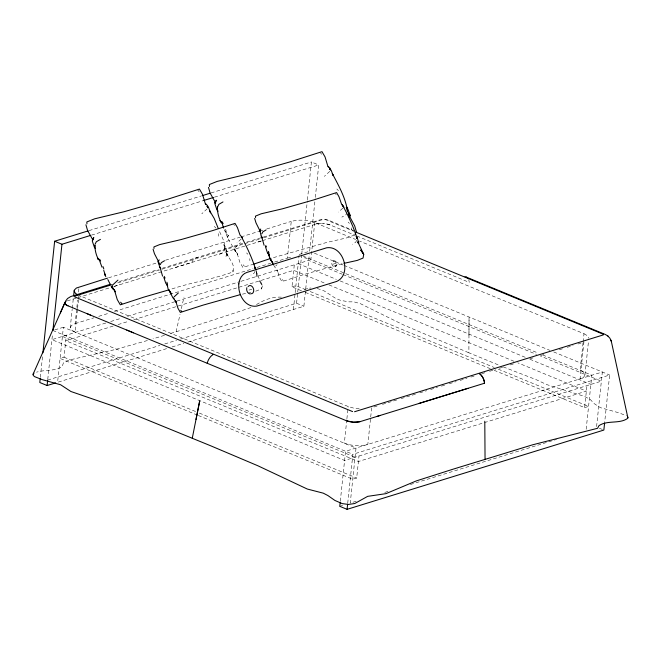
<?xml version="1.0" encoding="UTF-8"?>
<svg xmlns="http://www.w3.org/2000/svg" width="661" height="661" viewBox="0 0 661 661"><rect width="100%" height="100%" fill="white"/><g stroke="black" fill="none" stroke-linecap="round" stroke-linejoin="round"><path stroke-width="0.5" stroke-dasharray="3.31 2.48" d="M468.963 335.193L469.046 317.586L468.88 352.8L499.501 365.376M219.32 254.543L223.435 252.147C227.491 244.942 221.592 237.068 219.072 230.301M40.329 377.398L42.585 355.899M47.749 379.422L52.467 334.565M356.172 501.253L350.247 503.079L356.031 448.042L63.373 327.253L57.59 382.298L167.109 348.487M197.366 415.1L60.093 358.444L64.026 357.237L66.34 335.218M77.436 309.662L75.081 332.086L71.495 329.963L70.256 327.608L72.181 309.257M72.289 308.241L73.363 298.045M70.256 327.608L71.545 325.377L75.164 323.617L76.767 308.323M76.874 307.307L77.626 300.168M78.485 292.013L79.023 286.924M77.544 308.646L78.94 295.393L348.182 406.515L353.561 408.085L359.196 408.812M274.621 262.037L287.395 258.087L291.253 221.394C298.937 219.386 307.299 219.865 314.752 222.583L355.659 239.472M301.507 290.79L291.98 286.857L294.294 264.838M293.401 309.497L295.07 293.591M295.178 292.6L299.078 255.468M180.478 339.076L296.566 303.242L297.64 293.005M297.747 291.98L301.623 255.121M301.73 254.097L307.324 200.861M307.431 199.837L311.414 161.962L318.726 164.977L315.272 197.829M187.823 342.092L303.878 306.258L309.348 254.27M309.662 251.213L315.165 198.862M314.752 222.583L310.893 259.286L301.325 257.096M346.794 419.76L344.323 443.209C351.776 445.935 360.138 446.415 367.822 444.399L370.606 417.901M346.901 418.744L348.182 406.515M340.299 501.22L345.554 451.273L602.328 371.994L596.544 427.039M347.727 503.219L352.867 454.297L609.64 375.018L604.716 421.908M198.325 415.496L352.751 479.233L356.684 478.019L358.997 455.999M370.714 416.876L371.68 407.705L378.555 405.581M583.035 342.877L580.135 370.4C585.943 371.275 586.175 378.414 580.052 378.877L583.911 342.175L578.02 344.001M583.142 341.861L583.994 333.706L359.46 241.042M584.96 374.886L588.497 341.25M494.073 370.259L584.638 407.639L586.951 385.619M586.167 429.286L591.843 375.233L543.226 355.172M224.723 249.552L225.037 246.52L224.657 244.768L224.93 248.586L224.963 246.718L223.699 244.768L225.31 246.503L227.516 253.014L225.971 256.294L227.153 253.642L227.095 254.502L225.839 251.544L228.202 256.27L226.574 253.452C229.144 259.112 235.828 265.276 232.936 271.952C212.875 279.322 191.359 282.346 171.05 289.237M176.099 331.739L180.04 314.413M181.362 308.637L183.989 297.086M255.733 291.212L261.508 288.865L262.301 286.61L260.93 282.098L256.228 272.638L257.005 275.042L257.022 274.373L255.997 276.488L257.269 273.885L256.278 270.456M347.273 212.14L345.976 214.726L341.869 217.122M255.146 271.134L254.039 273.208L250.883 275.075M356.7 240.315L355.593 242.389L352.437 244.256M207.215 208.793L201.812 213.776M235.076 247.701L240.48 242.711M329.756 171.373L324.361 176.363M241.273 238.943L237.002 242.884M275.678 266.061L277.083 264.689M342.828 208.124L338.556 212.065M256.46 304.614C264.623 299.441 274.026 296.095 283.792 297.367M354.66 234.903L347.727 237.646L326.708 242.455L271.878 258.071M250.957 307.522C223.641 316.826 196.003 325.716 168.332 334.144M304.597 289.526L307.869 288.436M253.948 264.061L242.851 267.408L239.786 262.136L236.985 252.709L237.795 254.419L236.283 252.072L236.919 252.585L234.862 250.783L234.928 248.536L234.465 250.172L235.878 251.692L234.581 249.561L234.465 250.172L234.3 249.057L235.366 250.263L233.672 248.825L233.721 247.941C229.945 242.645 226.996 236.952 225.046 230.846L228.706 236.184L224.484 230.392L224.269 228.723L224.525 229.755M89.07 230.606L201.225 195.978M211.066 192.946L311.414 161.962M91.474 235.142L203.621 200.514M214.445 197.176L318.726 164.977M108.495 277.818L156.64 262.954M165.481 260.227L240.158 237.167M241.141 236.869L258.831 231.408M259.806 231.102L262.756 230.193M266.689 228.979L291.253 221.394M119.277 281.528L158.483 269.424M162.408 268.217L242.752 243.397M246.677 242.182L262.359 237.34M263.334 237.043L322.899 218.973L327.278 219.741L353.941 230.739M117.699 282.891L262.632 238.134M263.607 237.828L323.345 219.386M113.808 286.527L119.831 284.668M67.273 300.887L77.089 297.863M77.948 297.599L110.437 287.568M114.361 286.353L261.475 240.918M262.45 240.621L316.437 223.972L324.328 223.55A9.717 3.454 6 0 0 316.396 223.963M54.797 329.905L63.373 327.253M75.164 323.617L93.829 317.85M98.745 316.338L109.552 313M114.469 311.48L253.006 268.705M256.939 267.498L270.688 263.252M299.185 254.452L308.712 251.511M105.81 323.031L51.93 339.663L344.588 460.453L601.361 381.174L540.351 355.99M110.742 321.51L121.599 318.156M127.523 316.33L175.876 301.399M176.859 301.094L240.017 281.594M241.001 281.289L308.704 260.393L342.067 274.158M113.13 326.096L65.761 340.721L358.419 461.502L586.373 391.122L517.737 362.798M118.063 324.576L128.92 321.221M133.853 319.701L293.715 270.341L325.171 283.329M333.152 261.062C336.697 259.186 338.853 266.333 334.846 266.714A2.95 2.123 72.8 0 1 331.814 262.987A2.95 2.123 72.8 0 1 335.342 261.963A2.95 2.123 72.8 0 1 334.846 266.714M291.98 286.857L295.905 285.643L305.44 289.576M164.449 335.342L153.022 338.829M47.658 380.083L159.813 345.455M164.738 343.943L176.537 340.291M172.042 346.959L183.882 343.307M382.488 404.367L397.228 399.814M401.161 398.6L415.893 394.055M419.826 392.841L426.7 390.717M430.633 389.503L437.508 387.379M441.441 386.164L445.374 384.95M449.298 383.735L456.181 381.612M460.114 380.406L466.988 378.282M470.921 377.067L474.846 375.853M481.729 373.729L485.653 372.515M489.586 371.3L495.486 369.482M499.41 368.268L504.326 366.748M510.218 364.93L515.134 363.41M529.874 358.865L533.799 357.651M540.681 355.527L544.606 354.313M559.346 349.76L563.279 348.545M567.204 347.339L573.104 345.513M584.638 407.639L588.571 406.424L498.006 369.053M339.771 506.318L342.629 505.434M384.785 492.42L388.726 491.206M410.431 484.496L556.463 439.416M175.38 267.523L191.88 262.425A10.113 7.271 72.8 0 1 198.151 257.641L198.135 257.633M257.914 242.033L263.07 240.447M147.386 340.531L115.559 349.462L68.942 360.096L63.555 362.6L62.084 366.698C54.582 371.507 44.824 369.524 36.52 372.176M251.833 289.262L249.015 290.088M336.036 263.301L331.962 264.483M342.134 263.747L304.688 274.29L281.9 281.611L279.52 277.43L277.207 270.01L277.62 271.431L273.629 265.193M287.395 258.087L290.848 257.311M248.726 292.773L250.726 292.327M242.389 294.162L246.008 293.368M309.455 288.146L311 287.998M317.181 288.444L324.196 290.931L335.218 298.103L340.44 300.342L348.95 301.854L353.858 301.837L360.485 303.705L403.433 324.89L468.872 352.792M330.095 224.955L325.584 223.724A9.717 3.454 6 0 1 330.054 224.947L354.833 235.176M503.244 366.896L536.302 379.72L546.944 384.661L584.217 396.294L590.232 399.442L594.222 403.648L600.345 407.639L618.886 412.803L626.521 415.81M325.319 219.526L353.866 231.309M356.824 235.985L469.219 282.371A10.113 6.04 -67.6 0 0 468.674 279.735M314.429 253.18L343.034 264.987M343.984 265.375L549.894 350.363M553.711 351.933L609.64 375.018M302.994 256.022L538.459 353.205M343.018 274.555L536.534 354.42M298.218 263.623L336.35 279.363M340.167 280.933L526.057 357.651M529.874 359.229L590.884 384.405M328.98 284.899L513.919 361.228M310.207 291.542L494.188 367.475M305.324 292.36L490.264 368.689M296.566 303.242L303.878 306.258M599.287 428.171L603.857 430.063M52.897 330.492L352.867 454.297M62.407 336.432L355.073 457.214M64.026 357.237L195.582 411.53M199.391 413.1L356.684 478.019M583.994 333.706L587.579 335.829L588.819 338.192M336.829 188.98L338.44 190.616M214.28 226.401L215.891 228.028M348.149 222.113L349.405 223.41M246.586 252.932L247.842 254.229M320.354 152.757L321.684 154.294M197.804 190.178L199.143 191.707M243.149 264.78L244.487 266.317M335.226 193.475L336.234 194.698M282.264 279.487L283.28 280.718M233.672 224.286L234.68 225.517M225.566 229.227L226.376 231.606M261.359 287.395L261.508 288.865M351.313 227.838L351.478 229.854M249.751 258.658L249.924 260.674M218.304 233.639L218.494 236.2M232.804 270.076L232.936 271.952M260.921 283.28L259.186 280.785L262.161 285.164L260.921 283.28M226.715 251.444L225.963 250.304L227.516 253.014L226.715 251.444M256.79 272.596L256.286 271.671L257.269 273.885L256.79 272.596M227.384 237.539L227.227 236.473L227.384 237.539"/><path stroke-width="0.99" d="M64.976 302.49L33.058 374.266L33.232 375.382L34.479 376.605L42.114 379.612L60.655 384.776L70.925 391.51L114.204 406.375L210.719 445.803L257.757 465.716L307.299 489.041L323.303 493.172L327.889 495.543L334.945 500.468L342.191 503.599L348.463 504.434L354.767 503.517L367.648 496.361L385.941 493.651L416.199 480.952L452.802 469.269L532.394 444.87L597.61 428.278L598.916 425.717C607.302 419.801 619.902 424.362 627.942 418.149L611.351 341.448L609.913 338.217L607.624 335.805M94.787 247.189L94.82 245.322C94.953 250.015 96.076 255.27 98.415 259.31L97.456 257.947L98.142 259.013M217.329 209.777L217.568 206.934L218.857 204.348L222.972 201.944M347.471 211.173L347.207 207.356L347.471 211.173C345.662 197.821 338.49 185.361 332.301 173.529L333.127 175.454L331.169 170.249L329.475 168.811L330.541 170.017C331.425 168.572 326.823 165.366 328.558 167.002L327.922 166.489L325.055 156.938L321.99 151.658L290.22 161.829L246.578 174.322L217.114 181.428L209.355 184.535L209.487 186.419M94.796 245.966L94.82 245.322M260.128 231.176L256.014 222.906L254.65 218.394M92.656 239.406L92.59 240.265L93.779 237.613L92.234 240.893L94.44 247.404L95.506 248.561M349.702 216.23L349.636 217.081L348.388 214.123L354.709 225.979L356.378 231.714M347.347 211.19L347.512 209.297L346.248 207.356L347.851 209.083L349.818 214.486L350.057 215.593L349.256 217.337M40.222 378.423L39.792 382.512L47.105 385.537L55.681 382.884M42.907 352.825L54.64 241.24L88.087 230.912M47.105 385.537L47.642 380.439M52.897 330.492L61.952 244.256L90.483 235.448M73.578 296.004L74.263 290.138L76.37 288.031L107.512 278.124M340.2 502.244L339.771 506.318L347.083 509.342L603.857 430.063L604.608 422.924M347.083 509.342L347.62 504.244M217.568 206.934L217.345 208.554L217.37 207.901C217.494 212.594 218.626 217.849 220.964 221.889L220.006 220.526L222.278 223.633L223.492 228.07M196.011 419.462L199.738 400.731L192.277 438.193M246.85 287.642C246.066 290.129 247.404 293.534 250.172 294.013M65.778 301.59C63.448 303.126 66.406 305.423 68.083 305.845L346.331 420.702L353.313 422.205L359.989 421.668M60.349 312.926L65.067 302.275M159.103 264.144L158.119 261.93L158.384 260.781L158.574 261.673L154.459 253.725L153.088 249.205M262.326 237.737L261.211 236.324L259.922 230.623M95.027 244.355L96.316 241.761L100.422 239.365M158.119 261.93L159.161 259.847M259.682 231.11L260.715 229.028M33.058 374.266L33.959 373.201M160.243 264.689L161.35 262.615L164.506 260.748M261.797 233.87L262.904 231.796L266.069 229.929M65.422 301.333L67.554 298.524L70.735 296.549L110.453 284.255M112.535 285.114L117.939 280.124M174.116 296.88L178.387 292.939M253.948 264.061L270.96 258.344M202.208 195.673L210.082 193.243M203.621 200.514L213.462 197.482M74.602 296.194L111.816 284.709M212.875 354.668L212.892 354.66A10.113 6.04 -67.6 0 0 207.182 363.269M464.972 276.835L464.989 276.827A10.113 6.04 -67.6 0 1 467.451 277.843M354.56 411.729L603.303 334.912M484.521 383.215A10.113 7.271 72.8 0 0 479.712 373.845L479.712 373.845A10.113 7.271 72.8 0 1 484.546 383.223L359.981 421.677A9.717 3.454 6 0 1 346.331 420.702M377.158 416.364L380.166 415.439M418.52 403.59L468.038 388.304M169.208 289.782L143.842 297.136L120.31 304.828L117.245 299.549L114.444 290.121L115.245 291.84L113.742 289.493M240.571 294.566L203.125 305.109L180.337 312.422L177.958 308.241L175.652 300.821L176.066 302.242L173.405 297.979M343.943 263.351L357.287 260.401L363.063 258.054L363.715 254.345L357.791 241.819L358.303 243.422M126.73 330.054L133.456 332.822M466.311 277.108L605.311 334.474L608.029 336.094M355.767 232.094L603.196 334.202M54.64 241.24L61.952 244.256M74.71 296.913L352.586 411.588M87.26 313.76L90.615 315.148M114.37 290.005L112.32 288.196L112.387 285.957L111.916 287.593L113.328 289.113L112.031 286.981L111.916 287.593L111.75 286.477L112.816 287.675L111.122 286.238M77.511 294.732L75.354 293.269L74.115 290.906M342.844 206.025L344.075 207.199L343.993 207.909C349.049 217.469 353.792 227.648 356.981 238.043L356.172 236.448L357.295 237.861L358.824 243.074M174.099 298.979L172.868 297.805L169.125 290.278L171.249 293.715L168.125 289.047L167.258 285.221M220.452 221.402L222.088 222.98M97.911 258.823L99.547 260.393M218.056 211.148L216.99 209.991L214.784 203.481L216.329 200.2L215.139 202.844L215.205 201.993L215.717 203.034L210.132 193.095L208.463 187.36M120.608 302.201L121.938 303.73M180.709 310.306L181.717 311.529M269.539 255.163L267.308 252.386L265.375 246.545M268.548 253.923L269.448 255.989L268.399 253.725L269.209 254.898M167.654 285.717L165.754 283.197L163.821 277.356M105.777 276.645L103.744 270.39M267.771 252.733C269.349 256.195 270.035 259.971 272.803 262.896L270.688 259.459L273.249 264.309M101.976 267.176L99.728 261.054M92.763 239.753L87.583 230.507L85.922 224.773M265.722 245.528L266.54 246.95M164.168 276.348L164.977 277.769M222.162 221.807L223.162 223.616M99.621 259.228L100.612 261.037M107.85 279.562L110.048 283.99M159.161 263.177L158.359 261.442L158.566 261.987M255.757 269.795L255.733 268.68L254.609 267.267L255.427 268.862C252.238 258.459 247.487 248.288 242.43 238.72L242.521 238.01L241.29 236.845L241.984 237.836L241.835 236.96L240.017 235.019L237.431 227.574L235.043 223.393L212.255 230.714L180.891 239.621L159.656 244.603L153.881 246.95L154.03 248.42M166.985 284.734L167.588 286.114M264.094 245.297L261.525 236.142M162.54 276.108L159.962 266.953L160.772 268.556L159.648 267.143L158.871 263.681M218.254 228.425L214.247 218.51L209.76 210.95L210.586 212.875L208.628 207.67L206.934 206.232L207.992 207.43C208.876 205.984 204.274 202.787 206.009 204.414L205.373 203.902L202.506 194.359L199.44 189.079L167.671 199.242L124.028 211.735L94.573 218.841L86.814 221.956L86.946 223.831M164.49 277.81L164.779 278.554M103.025 266.639L103.827 269.027M610.888 340.018L611.028 340.448M611.202 340.993L611.351 341.448M268.449 251.378L269.06 253.27M166.886 282.197L167.506 284.081M627.768 417.033L627.95 417.595M343.538 207.025L341.572 204.208L338.986 196.763L336.606 192.574L313.818 199.895L282.445 208.81L261.219 213.784L255.435 216.139L255.584 217.609M356.849 237.952L356.725 236.514L356.791 238.547M255.171 267.325L255.295 268.771M355.354 232.655L355.486 234.539M484.794 421.231L485.05 459.246M248.098 286.568A4.206 3.024 72.8 0 1 253.32 288.279A4.206 3.024 72.8 0 1 250.998 293.757M68.033 305.853A9.717 3.454 6 0 1 65.852 301.507M238.819 283.891C237.696 294.104 245.107 308.043 256.848 306.068L336.713 281.412C352.313 274.497 343.431 245.206 326.674 247.792L246.809 272.448C241.926 274.042 239.373 279.066 238.819 283.891M362.476 252.469L360.741 249.965L363.715 254.345L362.476 252.469M342.894 205.72L342.357 204.927L342.894 205.72M349.256 214.024L348.512 212.892L350.057 215.593L349.256 214.024M269.68 258.228L269.473 257.187L269.68 258.228M104.843 274.959L104.678 273.885L104.843 274.959"/></g></svg>
